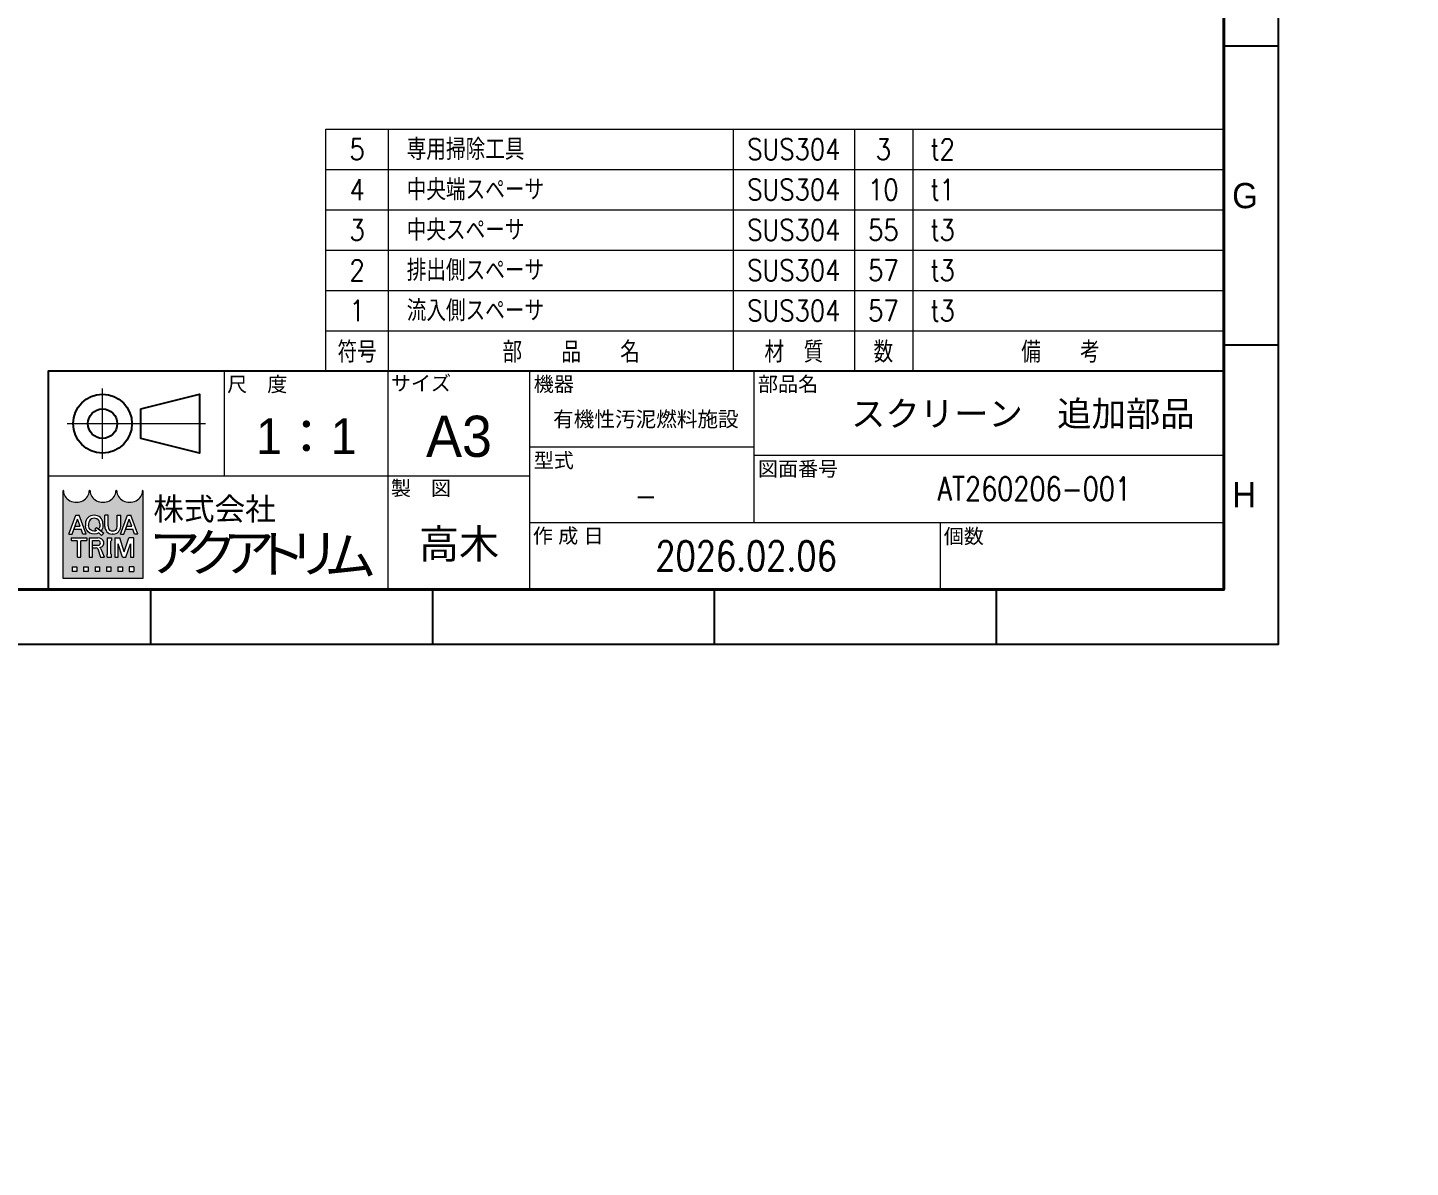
# Model space of a CAD drawing. Header units: millimetres. Extents: x 0 to 70370, y 0 to 11543.
# Drawn here: x 9677.7 to 9842.3, y 890.1 to 1025.8 of the extents above; entities that cross this region are included whole.
import ezdxf
from ezdxf import colors
from ezdxf.entities.mleader import LeaderData, LeaderLine
from ezdxf.enums import TextEntityAlignment as Align
from ezdxf.math import Vec2, Vec3

# ---------------------------------------------------------------- set-up
doc = ezdxf.new("R2010")
doc.units = ezdxf.units.MM
for name, color, linetype, lineweight in [('02_細線', 5, 'Continuous', 13), ('07_寸法線', 3, 'Continuous', 9), ('99_図枠', 7, 'Continuous', 40)]:
    doc.layers.add(name, color=color, linetype=linetype, lineweight=lineweight)
doc.styles.add('KSS_TXT', font='txt.shx', dxfattribs={"bigfont": 'extfont2.shx'})
doc.styles.add('MS_G', font='MS Gothic.ttf')
doc.styles.get("Standard").update_dxf_attribs({"font": 'arial.ttf'})
doc.styles.add('寸法用', font='simplex.shx', dxfattribs={"width": 0.8, "bigfont": '@extfont2.shx'})
doc.styles.add('表題用', font='MS PGothic.ttf')

# ---------------------------------------------------------------- blocks, each defined once
blk = doc.blocks.new('AM_BALLOON1')
at = {"transparency": 16777216}
blk.add_circle((0, 0), 5, dxfattribs=at)
blk.add_attdef('B_NUMBER', text='', height=3, dxfattribs=at).set_placement((0, 0), align=Align.MIDDLE_CENTER)
blk = doc.blocks.new('_OPEN')
at = {"color": 0, "linetype": 'ByBlock'}
for p, q in [((-1, 0.1666666666666666), (0, 0)), ((0, 0), (-1, -0.1666666666666666)), ((0, 0), (-1, 0))]:
    blk.add_line(p, q, dxfattribs=at)

msp = doc.modelspace()

# ---------------------------------------------------------------- hatches: boundary and pattern name
at = {"layer": '99_図枠', "lineweight": 5}
h = msp.add_hatch(color=256, dxfattribs=at)
h.dxf.hatch_style = 1
edge = h.paths.add_edge_path()
edge.add_arc((9691.399400882598, 970.6340320292693), 0.0452806199998171, 90, 180)
edge.add_ellipse((9689.81457918261, 970.6340320292693), major_axis=(-1.53954107999378, 0), ratio=0.8823529411764706, start_angle=360, end_angle=540, ccw=False)
edge.add_arc((9688.229757482608, 970.6340320292693), 0.0452806199998171, 3.187317984128254, 180.000000000026)
edge.add_ellipse((9686.64493578262, 970.6340320292693), major_axis=(-1.53954107999378, 0), ratio=0.8823529411764706, start_angle=360, end_angle=540, ccw=False)
edge.add_arc((9685.060114082618, 970.6340320292693), 0.0452806199998171, 3.187317984128254, 180)
edge.add_ellipse((9683.47529238263, 970.6340320292693), major_axis=(-1.53954107999378, 0), ratio=0.8823529411764706, start_angle=360, end_angle=540, ccw=False)
edge.add_arc((9681.890470682629, 970.6340320292693), 0.0452806199998171, 3.187317984128254, 90)
edge.add_line((9681.890470682629, 970.6793126492666), (9681.890470682629, 960.2194894293079))
edge.add_line((9681.890470682629, 960.2194894293098), (9691.39940088259, 960.2194894293098))
edge.add_line((9691.399400882598, 960.2194894293098), (9691.399400882598, 970.6793126492666))
h.paths.add_polyline_path([(9683.423796601113, 967.7444845268838), (9683.799227702446, 967.7444845268838), (9684.65296641177, 965.4913208756916), (9684.65296641177, 965.4804535268922), (9684.246517938911, 965.4804535268922), (9684.03397911611, 966.0773315808292), (9683.198101311442, 966.0773315808292), (9683.320641520477, 966.4214642928273), (9683.91143890709, 966.4214642928273), (9683.61151215178, 967.2637560477233), (9682.976506364648, 965.4804535268922), (9682.57005789179, 965.4804535268922), (9682.57005789179, 965.4913208756916)], flags=16)
edge = h.paths.add_edge_path(flags=16)
edge.add_ellipse((9685.597855136963, 966.7483108868873), major_axis=(-1.041454259995792, 0), ratio=0.9565217391304348, start_angle=180, end_angle=360, ccw=False)
edge.add_line((9686.639309396953, 966.7483108868873), (9686.639309396953, 966.4766271668886))
edge.add_ellipse((9685.597855136963, 966.4766271668886), major_axis=(-1.041454259995792, 0), ratio=0.9565217391304348, start_angle=142.105255317713, end_angle=180, ccw=False)
edge.add_line((9686.419708794667, 965.8647645455858), (9686.127913975084, 966.1052067330784))
edge.add_ellipse((9685.597855136963, 966.5032694157089), major_axis=(0.664079250330498, 0), ratio=0.9950358206786513, start_angle=-37.0427632869818, end_angle=0)
edge.add_line((9686.26193355363, 966.5032437636692), (9686.26193355363, 966.7216686380652))
edge.add_ellipse((9685.597855136963, 966.7216686380671), major_axis=(0.6640784166776685, 0), ratio=0.994718262525732, start_angle=360, end_angle=540)
edge.add_line((9684.933776720281, 966.7216686380671), (9684.933776720281, 966.5032461280935))
edge.add_ellipse((9685.597855136963, 966.5032694157089), major_axis=(0.664079250330498, 0), ratio=0.9950358206786513, start_angle=-180, end_angle=-65.75794872216291)
edge.add_line((9685.870521002682, 965.9007552384901), (9685.685630054948, 966.0806984029532))
edge.add_line((9685.685630054955, 966.080698402955), (9685.886198649256, 966.2936743169321))
edge.add_line((9685.886198649256, 966.2936743169303), (9686.724824092467, 965.602637593458))
edge.add_line((9686.724824092467, 965.6026375934598), (9686.462761403862, 965.3243635156068))
edge.add_line((9686.462761403862, 965.3243635156068), (9686.147946772951, 965.6307535341512))
edge.add_ellipse((9685.597855136963, 966.4766271668886), major_axis=(-1.041454259995792, 0), ratio=0.9565217391304348, start_angle=0, end_angle=121.88362473889401, ccw=False)
edge.add_line((9684.556400876958, 966.4766271668886), (9684.556400876958, 966.7483108868873))
h.paths.add_polyline_path([(9684.720308672084, 965.0276473268932), (9684.720308672084, 964.7106829868935), (9684.041099372087, 964.7106829868935, 0.4142135623730951), (9683.995818752082, 964.6654023668962), (9683.995818752082, 962.7636163269017), (9683.588293172084, 962.7636163269017), (9683.588293172084, 964.6654023668962, 0.4142135623730951), (9683.54301255208, 964.7106829868935), (9682.863803252083, 964.7106829868935), (9682.863803252083, 965.0276473268932)], flags=16)
edge = h.paths.add_edge_path(flags=16)
edge.add_line((9684.978400849082, 965.0276473268932), (9686.01985510908, 965.0276473268932))
edge.add_ellipse((9686.019855109087, 964.4320749807848), major_axis=(-0.7309247760392226, 1e-16), ratio=0.8148203011203055, start_angle=111.3869747349855, end_angle=270, ccw=False)
edge.add_arc((9686.13194431238, 963.6249439406929), 0.296053692827683, 22.272952259934925, 58.5531130129101, ccw=False)
edge.add_line((9686.405909067922, 963.7371540193744), (9686.79606050512, 962.7817285749043))
edge.add_line((9686.79606050512, 962.7817285749043), (9686.79606050512, 962.7636163269035))
edge.add_line((9686.79606050512, 962.7636163269017), (9686.35683849112, 962.7636163269017))
edge.add_line((9686.35683849112, 962.7636163269017), (9686.012165343105, 963.7230196179862))
edge.add_arc((9685.844146725794, 963.6553801546761), 0.18112247999927, 21.92829786654815, 90)
edge.add_line((9685.844146725794, 963.8365026346764), (9685.399510615083, 963.8365026346764))
edge.add_line((9685.399510615083, 963.8365026346764), (9685.399510615083, 964.1534669746761))
edge.add_line((9685.399510615083, 964.1534669746761), (9686.074191853084, 964.1534669746761))
edge.add_arc((9686.064476974745, 964.4320749807848), 0.2787773303722842, 271.9970571044072, 448.0029428955928)
edge.add_line((9686.074191853084, 964.7106829868935), (9685.385926429088, 964.7106829868935))
edge.add_line((9685.38592642908, 964.7106829868935), (9685.38592642908, 962.7636163269017))
edge.add_line((9685.38592642908, 962.7636163269017), (9684.978400849082, 962.7636163269017))
edge.add_line((9684.978400849082, 962.7636163269017), (9684.978400849082, 965.0276473268932))
h.paths.add_polyline_path([(9686.848623775164, 967.7444845268838), (9687.256149355162, 967.7444845268838), (9687.256149355162, 966.4766271668886, 0.175030561155744), (9687.435925553611, 965.9577188177973, 0.2571496110314638), (9688.163108036708, 965.9577188177973, 0.1750305611562702), (9688.342884235157, 966.4766271668886), (9688.342884235157, 967.7444845268838), (9688.750409815155, 967.7444845268838), (9688.750409815155, 966.3947134528316, -0.3793912406243967), (9687.86743772516, 965.4804535268922), (9687.73159586516, 965.4804535268922, -0.3793912406243716), (9686.848623775164, 966.3947134528316)], flags=16)
h.paths.add_polyline_path([(9687.139445143432, 965.0276473268932), (9687.637531963424, 965.0276473268932), (9687.637531963424, 964.7106829868935, 0.4142135623730951), (9687.592251343434, 964.6654023668962), (9687.592251343434, 963.1258612869024, 0.4142135623730951), (9687.637531963424, 963.0805806669014), (9687.637531963424, 962.7636163269017), (9687.139445143432, 962.7636163269017), (9687.139445143432, 963.0805806669014, 0.4142135623730951), (9687.184725763436, 963.1258612869024), (9687.184725763436, 964.6654023668962, 0.4142135623730951), (9687.139445143432, 964.7106829868935)], flags=16)
h.paths.add_polyline_path([(9688.045498777632, 965.0276473268932), (9688.63684508075, 965.0276473268932), (9689.177514277631, 963.3833173624989), (9689.718183474513, 965.0276473268932), (9690.309905038448, 965.0276473268932), (9690.309905038448, 962.7636163269017), (9689.90237945845, 962.7636163269017), (9689.90237945845, 964.3484380268965), (9689.38127706763, 962.7636163269017), (9688.973751487632, 962.7636163269017), (9688.452649096813, 964.3484380268965), (9688.45302435763, 962.7636163269017), (9688.045498777632, 962.7636163269017)], flags=16)
h.paths.add_polyline_path([(9689.58120510279, 967.7444845268838), (9689.956636204122, 967.7444845268838), (9690.810374913446, 965.4913208756916), (9690.810374913446, 965.4804535268922), (9690.403926440573, 965.4804535268922), (9690.191387617786, 966.0773315808292), (9689.355509813118, 966.0773315808292), (9689.478050022139, 966.4214642928273), (9690.068847408766, 966.4214642928273), (9689.768920653456, 967.2637560477233), (9689.133914866325, 965.4804535268922), (9688.727466393451, 965.4804535268922), (9688.727466393451, 965.4913208756916)], flags=16)
h.paths.add_polyline_path([(9682.977205562638, 961.5779080293032), (9683.520573002621, 961.5779080293032), (9683.520573002621, 961.0345405893058), (9682.977205562638, 961.0345405893058)], flags=16)
h.paths.add_polyline_path([(9684.335624162632, 961.5779080293032), (9684.878991602629, 961.5779080293032), (9684.878991602629, 961.0345405893058), (9684.335624162632, 961.0345405893058)], flags=16)
h.paths.add_polyline_path([(9685.694042762625, 961.5779080293032), (9686.237410202622, 961.5779080293032), (9686.237410202622, 961.0345405893058), (9685.694042762625, 961.0345405893058)], flags=16)
h.paths.add_polyline_path([(9687.052461362618, 961.5779080293032), (9687.595828802616, 961.5779080293032), (9687.595828802616, 961.0345405893058), (9687.052461362618, 961.0345405893058)], flags=16)
h.paths.add_polyline_path([(9688.410879962612, 961.5779080293032), (9688.95424740261, 961.5779080293032), (9688.95424740261, 961.0345405893058), (9688.410879962612, 961.0345405893058)], flags=16)
h.paths.add_polyline_path([(9689.769298562605, 961.5779080293032), (9690.312666002603, 961.5779080293032), (9690.312666002603, 961.0345405893058), (9689.769298562605, 961.0345405893058)], flags=16)

# ---------------------------------------------------------------- linework, layer by layer
at = {"layer": '02_細線'}
for p, q in [((9713.19238144264, 984.8916393723739), (9713.19238144264, 1013.691639372373)), ((9713.19238144264, 1013.691639372373), (9820.116622938454, 1013.691639372373)), ((9720.616622938847, 1013.691639372373), (9720.616622938847, 984.8916393723739)), ((9761.690046815667, 1013.691639372373), (9761.690046815667, 984.8916393723739)), ((9776.145480772873, 1013.691639372373), (9776.145480772873, 984.8916393723739)), ((9783.094975103682, 1013.691639372373), (9783.094975103682, 984.8916393723739)), ((9713.19238144264, 1008.891639372374), (9820.116622938454, 1008.891639372374)), ((9713.19238144264, 1004.091639372375), (9820.116622938454, 1004.091639372375)), ((9713.19238144264, 999.2916393723754), (9820.116622938454, 999.2916393723754)), ((9713.19238144264, 994.4916393723724), (9820.116622938454, 994.4916393723724)), ((9713.19238144264, 989.6916393723732), (9820.116622938454, 989.6916393723732))]:
    msp.add_line(p, q, dxfattribs=at)
at = {"layer": '99_図枠', "lineweight": 25}
for p, q in [((9826.616622938454, 1023.59738937248), (9820.116622938454, 1023.59738937248)), ((9826.616622938454, 987.9945143724799), (9820.116622938454, 987.9945143724799)), ((9692.35662293846, 952.3916393724794), (9692.35662293846, 958.8916393724794)), ((9725.921622938447, 952.3916393724794), (9725.921622938447, 958.8916393724794)), ((9725.921622938447, 952.3916393724794), (9725.921622938447, 958.8916393724794)), ((9759.48662293845, 952.3916393724794), (9759.48662293845, 958.8916393724794)), ((9793.051622938452, 952.3916393724794), (9793.051622938452, 958.8916393724794))]:
    msp.add_line(p, q, dxfattribs=at)
at = {"layer": '99_図枠', "lineweight": 13}
for p, q in [((9701.116622938935, 972.3916393724212), (9701.116622938935, 984.8916393723739)), ((9720.616622938862, 958.8916393724794), (9720.616622938862, 984.8916393723739)), ((9737.465107787255, 958.8916393724794), (9737.465107787255, 984.8916393723739)), ((9764.165441526682, 984.8916393723739), (9764.165441526682, 966.8916393724467)), ((9686.591622938999, 974.4416393724168), (9686.591622938999, 982.8416393723819)), ((9682.391622939016, 978.6416393723994), (9698.84162293894, 978.6416393723994)), ((9737.465107787255, 975.8916393724103), (9764.165441526682, 975.8916393724103)), ((9764.165441526682, 974.8916393724139), (9820.116622938454, 974.8916393724139)), ((9737.465107787255, 972.3916393724212), (9680.116622939022, 972.3916393724212)), ((9737.465107787255, 966.8916393724467), (9820.116622938454, 966.8916393724467)), ((9786.34894617091, 966.8916393724467), (9786.34894617091, 958.8916393724794))]:
    msp.add_line(p, q, dxfattribs=at)
at = {"layer": '99_図枠', "lineweight": 5}
for p, q in [((9681.890470682629, 960.2194894293098), (9681.890470682629, 970.6793126492666)), ((9691.399400882598, 970.6793126492666), (9691.399400882598, 960.2194894293098)), ((9682.57005789179, 965.4913208756916), (9683.423796601113, 967.7444845268838)), ((9682.976506364648, 965.4804535268922), (9683.61151215178, 967.2637560477233)), ((9683.423796601113, 967.7444845268838), (9683.799227702446, 967.7444845268838)), ((9683.91143890709, 966.4214642928273), (9683.61151215178, 967.2637560477233)), ((9684.65296641177, 965.4913208756916), (9683.799227702446, 967.7444845268838)), ((9684.556400876958, 966.7483108868873), (9684.556400876958, 966.4766271668886)), ((9684.933776720281, 966.7216686380671), (9684.933776720281, 966.5043216620652)), ((9686.26193355363, 966.7216686380671), (9686.26193355363, 966.5043216620652)), ((9686.639309396953, 966.7483108868873), (9686.639309396953, 966.4766271668886)), ((9686.848623775164, 966.3947134528316), (9686.848623775164, 967.7444845268838)), ((9687.256149355162, 967.7444845268838), (9686.848623775164, 967.7444845268838)), ((9687.256149355162, 966.4766271668886), (9687.256149355162, 967.7444845268838)), ((9688.342884235157, 966.4766271668886), (9688.342884235157, 967.7444845268838)), ((9688.342884235157, 967.7444845268838), (9688.750409815155, 967.7444845268838)), ((9688.727466393451, 965.4913208756916), (9689.58120510279, 967.7444845268838)), ((9688.750409815155, 966.3947134528316), (9688.750409815155, 967.7444845268838)), ((9689.133914866325, 965.4804535268922), (9689.768920653456, 967.2637560477233)), ((9689.58120510279, 967.7444845268838), (9689.956636204122, 967.7444845268838)), ((9690.068847408766, 966.4214642928273), (9689.768920653456, 967.2637560477233)), ((9690.810374913446, 965.4913208756916), (9689.956636204122, 967.7444845268838)), ((9682.57005789179, 965.4804535268922), (9682.57005789179, 965.4913208756916)), ((9682.57005789179, 965.4913208756916), (9682.57005789179, 965.4913208756916)), ((9682.57005789179, 965.4804535268922), (9682.57005789179, 965.4913208756916)), ((9682.57005789179, 965.4804535268922), (9682.976506364648, 965.4804535268922)), ((9682.863803252083, 965.0276473268932), (9684.720308672084, 965.0276473268932)), ((9682.863803252083, 965.0276473268932), (9682.863803252083, 964.7106829868935)), ((9683.198101311442, 966.0773315808292), (9683.320641520477, 966.4214642928273)), ((9683.198101311442, 966.0773315808292), (9684.03397911611, 966.0773315808292)), ((9683.320641520477, 966.4214642928273), (9683.91143890709, 966.4214642928273)), ((9684.246517938911, 965.4804535268922), (9684.03397911611, 966.0773315808292)), ((9684.65296641177, 965.4804535268922), (9684.246517938911, 965.4804535268922)), ((9684.65296641177, 965.4804535268922), (9684.65296641177, 965.4913208756916)), ((9684.720308672084, 965.0276473268932), (9684.720308672084, 964.7106829868935)), ((9684.978400849082, 965.0276473268932), (9684.978400849082, 962.7636163269017)), ((9684.978400849082, 965.0276473268932), (9686.019855109087, 965.0276473268932)), ((9685.685630054955, 966.080698402955), (9685.886198649256, 966.2936743169303)), ((9685.685630054955, 966.080698402955), (9685.870521002682, 965.9007552384901)), ((9685.886198649256, 966.2936743169303), (9686.724824092467, 965.6026375934598)), ((9686.127913975084, 966.1052067330784), (9686.419708794667, 965.8647645455858)), ((9686.147946772951, 965.6307535341512), (9686.462761403862, 965.3243635156068)), ((9686.462761403862, 965.3243635156068), (9686.724824092467, 965.6026375934598)), ((9687.139445143432, 965.0276473268932), (9687.637531963424, 965.0276473268932)), ((9687.139445143432, 965.0276473268932), (9687.139445143432, 964.7106829868935)), ((9687.637531963424, 965.0276473268932), (9687.637531963424, 964.7106829868935)), ((9687.86743772516, 965.4804535268922), (9687.73159586516, 965.4804535268922)), ((9688.045498777632, 965.0276473268932), (9688.045498777632, 962.7636163269017)), ((9688.045498777632, 965.0276473268932), (9688.63684508075, 965.0276473268932)), ((9689.177514277631, 963.3833173624989), (9688.63684508075, 965.0276473268932)), ((9688.727466393451, 965.4804535268922), (9688.727466393451, 965.4913208756916)), ((9688.727466393451, 965.4913208756916), (9688.727466393451, 965.4913208756916)), ((9688.727466393451, 965.4804535268922), (9688.727466393451, 965.4913208756916)), ((9688.727466393451, 965.4804535268922), (9689.133914866325, 965.4804535268922)), ((9689.177514277631, 963.3833173624989), (9689.718183474513, 965.0276473268932)), ((9689.355509813118, 966.0773315808292), (9689.478050022139, 966.4214642928273)), ((9689.355509813118, 966.0773315808292), (9690.191387617786, 966.0773315808292)), ((9689.478050022139, 966.4214642928273), (9690.068847408766, 966.4214642928273)), ((9690.309905038448, 965.0276473268932), (9689.718183474513, 965.0276473268932)), ((9690.403926440573, 965.4804535268922), (9690.191387617786, 966.0773315808292)), ((9690.309905038448, 962.7636163269017), (9690.309905038448, 965.0276473268932)), ((9690.810374913446, 965.4804535268922), (9690.403926440573, 965.4804535268922)), ((9690.810374913446, 965.4804535268922), (9690.810374913446, 965.4913208756916)), ((9682.863803252083, 964.7106829868935), (9683.54301255208, 964.7106829868935)), ((9683.588293172084, 962.7636163269017), (9683.588293172084, 964.6654023668962)), ((9683.995818752082, 962.7636163269017), (9683.995818752082, 964.6654023668962)), ((9684.041099372087, 964.7106829868935), (9684.720308672084, 964.7106829868935)), ((9685.38592642908, 962.7636163269017), (9685.38592642908, 964.7106829868935)), ((9685.38592642908, 964.7106829868935), (9686.074191853084, 964.7106829868935)), ((9685.399510615083, 963.8365026346764), (9685.399510615083, 964.1534669746761)), ((9685.399510615083, 964.1534669746761), (9686.074191853084, 964.1534669746761)), ((9685.399510615083, 963.8365026346764), (9685.844146725794, 963.8365026346764)), ((9686.012165343112, 963.7230196179844), (9686.35683849112, 962.7636163269017)), ((9686.405909067922, 963.7371540193744), (9686.79606050512, 962.7817285749043)), ((9687.184725763436, 963.1258612869024), (9687.184725763436, 964.6654023668962)), ((9687.592251343434, 963.1258612869024), (9687.592251343434, 964.6654023668962)), ((9688.45302435763, 962.7636163269017), (9688.452649096813, 964.3484380268965)), ((9688.973751487632, 962.7636163269017), (9688.452649096813, 964.3484380268965)), ((9689.38127706763, 962.7636163269017), (9689.90237945845, 964.3484380268965)), ((9689.90237945845, 964.3484380268965), (9689.90237945845, 962.7636163269017)), ((9683.588293172084, 962.7636163269017), (9683.995818752082, 962.7636163269017)), ((9684.978400849082, 962.7636163269017), (9685.38592642908, 962.7636163269017)), ((9686.35683849112, 962.7636163269017), (9686.79606050512, 962.7636163269017)), ((9686.79606050512, 962.7817285749043), (9686.79606050512, 962.7636163269017)), ((9687.139445143432, 962.7636163269017), (9687.139445143432, 963.0805806669014)), ((9687.139445143432, 962.7636163269017), (9687.637531963424, 962.7636163269017)), ((9687.637531963424, 962.7636163269017), (9687.637531963424, 963.0805806669014)), ((9688.045498777632, 962.7636163269017), (9688.45302435763, 962.7636163269017)), ((9688.973751487632, 962.7636163269017), (9689.38127706763, 962.7636163269017)), ((9689.90237945845, 962.7636163269017), (9690.309905038448, 962.7636163269017)), ((9691.399400882598, 960.2194894293098), (9681.890470682629, 960.2194894293098)), ((9682.977205562638, 961.5779080293032), (9683.520573002621, 961.5779080293032)), ((9682.977205562638, 961.5779080293032), (9682.977205562638, 961.0345405893058)), ((9683.520573002621, 961.0345405893058), (9682.977205562638, 961.0345405893058)), ((9683.520573002621, 961.5779080293032), (9683.520573002621, 961.0345405893058)), ((9684.335624162632, 961.5779080293032), (9684.878991602629, 961.5779080293032)), ((9684.335624162632, 961.5779080293032), (9684.335624162632, 961.0345405893058)), ((9684.878991602629, 961.0345405893058), (9684.335624162632, 961.0345405893058)), ((9684.878991602629, 961.5779080293032), (9684.878991602629, 961.0345405893058)), ((9685.694042762625, 961.5779080293032), (9686.237410202622, 961.5779080293032)), ((9685.694042762625, 961.5779080293032), (9685.694042762625, 961.0345405893058)), ((9686.237410202622, 961.0345405893058), (9685.694042762625, 961.0345405893058)), ((9686.237410202622, 961.5779080293032), (9686.237410202622, 961.0345405893058)), ((9687.052461362618, 961.5779080293032), (9687.595828802616, 961.5779080293032)), ((9687.052461362618, 961.5779080293032), (9687.052461362618, 961.0345405893058)), ((9687.595828802616, 961.0345405893058), (9687.052461362618, 961.0345405893058)), ((9687.595828802616, 961.5779080293032), (9687.595828802616, 961.0345405893058)), ((9688.410879962612, 961.5779080293032), (9688.95424740261, 961.5779080293032)), ((9688.410879962612, 961.5779080293032), (9688.410879962612, 961.0345405893058)), ((9688.95424740261, 961.0345405893058), (9688.410879962612, 961.0345405893058)), ((9688.95424740261, 961.5779080293032), (9688.95424740261, 961.0345405893058)), ((9690.312666002603, 961.5779080293032), (9689.769298562605, 961.5779080293032)), ((9689.769298562605, 961.5779080293032), (9689.769298562605, 961.0345405893058)), ((9689.769298562605, 961.0345405893058), (9690.312666002603, 961.0345405893058)), ((9690.312666002603, 961.5779080293032), (9690.312666002603, 961.0345405893058))]:
    msp.add_line(p, q, dxfattribs=at)
at = {"layer": '99_図枠'}
msp.add_lwpolyline([(9443.316622938451, 958.8916393724794), (9820.116622938454, 958.8916393724794), (9820.116622938454, 1230.714639372476), (9443.316622938451, 1230.714639372476)], close=True, dxfattribs=at)
at = {"layer": '99_図枠', "lineweight": 25}
msp.add_lwpolyline([(9680.116622939022, 958.8916393724794), (9820.116622938454, 958.8916393724794), (9820.116622938454, 984.8916393723739), (9680.116622939022, 984.8916393723739)], close=True, dxfattribs=at)
msp.add_lwpolyline([(9691.141622938972, 980.3916393723921), (9698.141622938943, 982.1416393723848), (9698.141622938943, 975.1416393724139), (9691.141622938972, 976.8916393724066), (9691.141622938972, 980.3916393723921)], dxfattribs=at)
for radius in [3.499999999985858, 1.749999999992929]:
    msp.add_circle((9686.591622938999, 978.6416393723994), radius, dxfattribs=at)
at = {"layer": '99_図枠', "lineweight": 5}
for centre, radius, start, end in [((9681.890470682629, 970.6340320292693), 0.0452806199998171, 0, 90), ((9685.060114082618, 970.6340320292693), 0.0452806199998171, 0, 180), ((9685.060114082618, 970.6340320292693), 0.0452806199998171, 0, 90), ((9688.229757482608, 970.6340320292693), 0.0452806199998171, 0, 180), ((9691.399400882598, 970.6340320292693), 0.0452806199998171, 90, 180), ((9687.80584618864, 966.4356703098601), 0.9580982272199544, 182.4500309922481, 265.5552572886288), ((9688.064499457018, 966.4660847082414), 0.8084188460272347, 179.2527938813899, 218.9645718468759), ((9687.79951679516, 966.6179345457931), 0.7537130743333559, 241.157727808554, 298.8422721914459), ((9687.79318740168, 966.4356703098601), 0.9580982272199544, 274.4447427113712, 357.5499690077519), ((9687.534534133287, 966.4660847082414), 0.8084188460271436, 321.0354281531241, 0.747206118610101), ((9683.54301255208, 964.6654023668962), 0.0452806199998171, 0, 90), ((9684.041099372087, 964.6654023668962), 0.0452806199998171, 90, 180), ((9685.844146725794, 963.6553801546761), 0.1811224799992683, 21.92829786654269, 90), ((9686.064476974745, 964.4320749807848), 0.2787773303722842, 271.9970571045627, 88.00294289543734), ((9686.13194431238, 963.6249439406929), 0.296053692827688, 22.27295226014687, 58.55311301308045), ((9687.139445143432, 964.6654023668962), 0.0452806199998171, 0, 90), ((9687.637531963424, 964.6654023668962), 0.0452806199998171, 90, 180), ((9687.139445143432, 963.1258612869024), 0.0452806199998171, 270, 0), ((9687.637531963424, 963.1258612869024), 0.0452806199998171, 180, 270)]:
    msp.add_arc(centre, radius, start, end, dxfattribs=at)
for centre, major_axis, ratio, start_param, end_param in [((9683.47529238263, 970.6340320292693), (-1.53954107999378, 0), 0.8823529411764705, 6.283185307179585, 9.424777960769381), ((9686.64493578262, 970.6340320292693), (-1.53954107999378, 0), 0.8823529411764705, 6.283185307179585, 9.424777960769381), ((9689.81457918261, 970.6340320292693), (-1.53954107999378, 0), 0.8823529411764705, 6.283185307179585, 9.424777960769381), ((9685.597855136963, 966.7483108868873), (-1.041454259995792, 0), 0.9565217391304348, 3.141592653589793, 6.283185307179585), ((9685.597855136963, 966.7216686380671), (0.6640784166776685, 0), 0.994718262525732, 6.283185307179585, 9.424777960769381), ((9686.019855109087, 964.4320749807848), (-0.7309247760392226, 1e-16), 0.8148203011203055, 1.944069452961234, 4.712388980384689)]:
    msp.add_ellipse(centre, major_axis=major_axis, ratio=ratio, start_param=start_param, end_param=end_param, dxfattribs=at)
at = {"layer": '99_図枠', "lineweight": 5, "extrusion": (0, 0, -1)}
for centre, major_axis, ratio, start_param, end_param in [((9685.597855136963, 966.4766271668886), (-1.041454259995792, 0), 0.9565217391304348, 4.155914751220672, 6.283185307179585), ((9685.597855136963, 966.5032694157089), (0.664079250330498, 0), 0.9950358206786509, 7.430878021738926, 9.424777960769381), ((9685.597855136963, 966.5032694157089), (0.664079250330498, 0), 0.9950358206786509, 6.283185307179585, 6.929703490574294), ((9685.597855136963, 966.4766271668886), (-1.041454259995792, 0), 0.9565217391304348, 3.141592653589793, 3.802980717498314)]:
    msp.add_ellipse(centre, major_axis=major_axis, ratio=ratio, start_param=start_param, end_param=end_param, dxfattribs=at)
at = {"layer": 'Defpoints'}
msp.add_lwpolyline([(9423.836622938456, 952.3916393724794), (9826.616622938454, 952.3916393724794), (9826.616622938454, 1237.214639372476), (9423.836622938456, 1237.214639372476)], close=True, dxfattribs=at)

# ---------------------------------------------------------------- texts
at = {"style": 'KSS_TXT', "width": 0.85}
for tag, p in [('専用掃除工具', (9722.812563718195, 1011.291639372372)), ('t2', (9785.175926733034, 1011.291639904182)), ('中央端スペーサ', (9722.812563718195, 1006.491639372372)), ('t1', (9785.175926733034, 1006.491639904183)), ('中央スペーサ', (9722.812563718195, 1001.691639372373)), ('t3', (9785.175926733034, 1001.691639904184)), ('排出側スペーサ', (9722.812563718195, 996.8916393723739)), ('t3', (9785.175926733034, 996.8916399041846)), ('流入側スペーサ', (9722.812563718195, 992.0916393723746)), ('t3', (9785.175926733034, 992.0916399041853))]:
    msp.add_attdef(tag, text='', height=2.5, dxfattribs=at).set_placement(p, align=Align.MIDDLE_LEFT)
for tag, height, style, width, p in [('5', 2.5, 'KSS_TXT', 0.85, (9716.904502190751, 1011.291639372372)), ('SUS304', 2.5, 'KSS_TXT', 0.85, (9768.917763794263, 1011.291639372372)), ('3', 2.5, 'KSS_TXT', 0.85, (9779.576206863814, 1011.291639372372)), ('4', 2.5, 'KSS_TXT', 0.85, (9716.904502190751, 1006.491639372372)), ('SUS304', 2.5, 'KSS_TXT', 0.85, (9768.917763794263, 1006.491639372372)), ('10', 2.5, 'KSS_TXT', 0.85, (9779.576206863814, 1006.491639372372)), ('3', 2.5, 'KSS_TXT', 0.85, (9716.904502190751, 1001.691639372373)), ('SUS304', 2.5, 'KSS_TXT', 0.85, (9768.917763794263, 1001.691639372373)), ('55', 2.5, 'KSS_TXT', 0.85, (9779.576206863814, 1001.691639372373)), ('2', 2.5, 'KSS_TXT', 0.85, (9716.904502190751, 996.8916393723739)), ('SUS304', 2.5, 'KSS_TXT', 0.85, (9768.917763794263, 996.8916393723739)), ('57', 2.5, 'KSS_TXT', 0.85, (9779.576206863814, 996.8916393723739)), ('1', 2.5, 'KSS_TXT', 0.85, (9716.904502190751, 992.0916393723746)), ('SUS304', 2.5, 'KSS_TXT', 0.85, (9768.917763794263, 992.0916393723746)), ('57', 2.5, 'KSS_TXT', 0.85, (9779.576206863814, 992.0916393723746)), ('符号', 2.5, 'KSS_TXT', 0.85, (9716.912642067633, 987.2925365588017)), ('部\u3000\u3000品\u3000\u3000名', 2.5, 'KSS_TXT', 0.85, (9742.399172109654, 987.2925365588017)), ('材\u3000質', 2.5, 'KSS_TXT', 0.85, (9768.92590367116, 987.2925365588017)), ('数', 2.5, 'KSS_TXT', 0.85, (9779.58434674071, 987.2925365588017)), ('備\u3000\u3000考', 2.5, 'KSS_TXT', 0.85, (9800.667515908484, 987.2925365588017)), ('AT260206-001', 2.799999999999999, '寸法用', 0.8, (9797.554992567544, 970.8916393724285)), ('2026.02.06', 3.5, '寸法用', 0.8, (9763.232784554843, 962.8916393724612))]:
    msp.add_attdef(tag, text='', height=height, dxfattribs=dict(style=style, width=width)).set_placement(p, align=Align.MIDDLE)
for tag, height, style, p in [('スクリーン\u3000追加部品', 3, '表題用', (9796.18746083419, 979.8916393723921)), ('有機性汚泥燃料施設', 1.8, '表題用', (9751.296849710692, 979.2178558791056)), ('1：1', 4.25, '表題用', (9710.866622938891, 977.1416393724066)), ('-', 2.5, 'KSS_TXT', (9751.291133922045, 970.0658817966687)), ('高木', 3.5, '表題用', (9729.040865363058, 964.3916393724576))]:
    msp.add_attdef(tag, text='', height=height, dxfattribs=dict(style=style)).set_placement(p, align=Align.MIDDLE)
at = {"layer": '99_図枠', "lineweight": 13, "style": '表題用'}
for s, p in [('G', (9821.116622938454, 1005.795951872478)), ('H', (9821.116622938454, 970.1930768724778))]:
    msp.add_text(s, height=3, dxfattribs=at).set_placement(p, align=Align.MIDDLE_LEFT)
at = {"layer": '99_図枠', "style": '表題用'}
for s, p in [('尺\u3000度', (9701.433757352672, 983.3260279147835)), ('サイズ', (9720.933757352599, 983.4578639579013)), ('機器', (9737.945618169877, 983.3552382498747)), ('部品名', (9764.64595190929, 983.3552382498747)), ('型式', (9737.945618169877, 974.2668544115295)), ('図面番号', (9764.64595190929, 973.2668544115331)), ('製\u3000図', (9720.933768125818, 970.9578639579486)), ('作 成 日', (9737.823622161202, 965.2880311171539)), ('個数', (9786.76874942628, 965.2391435874852))]:
    msp.add_text(s, height=1.75, dxfattribs=at).set_placement(p, align=Align.MIDDLE_LEFT)
msp.add_text('A3', height=4.9, dxfattribs=at).set_placement((9729.040865363058, 977.1416393724066), align=Align.MIDDLE)
at = {"layer": '99_図枠', "lineweight": 5, "style": 'MS_G'}
for s, height, p in [('株式会社', 2.672999999989199, (9699.926424817531, 968.4899834167409)), ('ア', 4.514399999981758, (9695.157085945553, 963.2845411736635)), ('ク', 4.514399999981758, (9699.508125862849, 963.2845411736635)), ('ア', 4.514399999981758, (9703.981446718535, 963.2845411736635)), ('ト', 4.514399999981758, (9707.7069035709, 963.0945411736611)), ('リ', 4.514399999981758, (9711.745151955736, 963.1895411736623)), ('ム', 4.514399999981758, (9716.09589071812, 962.9045411736624))]:
    msp.add_text(s, height=height, dxfattribs=at).set_placement(p, align=Align.MIDDLE_CENTER)

# ---------------------------------------------------------------- leaders
at = {"layer": '07_寸法線'}
ml = msp.add_multileader_block('Standard', dxfattribs=at)
ml.set_content('AM_BALLOON1', color=256, scale=9.374431818181815)
ml.set_attribute('B_NUMBER', '1', width=0)
ml.set_leader_properties(color=256, linetype='ByLayer', lineweight=-1)
ml.set_arrow_properties(name='OPEN')
ml.build(insert=Vec2(0, 0))
ml.multileader.update_dxf_attribs({"leader_type": 0, "has_dogleg": 0, "text_right_attachment_type": 6, "dogleg_length": 0, "arrow_head_size": 4.6875, "scale": 2.5, "block_connection_type": 1})
ctx = ml.context
ctx.base_point, ctx.scale, ctx.char_height, ctx.arrow_head_size, ctx.landing_gap_size, ctx.plane_origin = Vec3(33418.77148337808, 3166.994767548861), 2.5, 9.375, 4.6875, 4.6875, Vec3(33418.77148337808, 3166.994767548861)
ctx.right_attachment, ctx.attachment_type = 6, 1
notes = []
notes.append((ctx, [(0, (0, 0, 0), (0, 0), (1, 0), 1, [])]))
ctx.block.insert = Vec3(33418.77148337808, 3166.994767548861)
ml = msp.add_multileader_block('Standard', dxfattribs=at)
ml.set_content('AM_BALLOON1', color=256, scale=7.499545454545451)
ml.set_attribute('B_NUMBER', '1A', width=0)
ml.set_leader_properties(color=256, linetype='ByLayer', lineweight=-1)
ml.set_arrow_properties(name='OPEN')
ml.build(insert=Vec2(0, 0))
ml.multileader.update_dxf_attribs({"leader_type": 0, "has_dogleg": 0, "text_right_attachment_type": 6, "dogleg_length": 0, "arrow_head_size": 3.75, "scale": 2.5, "block_connection_type": 1})
ctx = ml.context
ctx.base_point, ctx.scale, ctx.char_height, ctx.arrow_head_size, ctx.landing_gap_size, ctx.plane_origin = Vec3(35324.79509369504, 3132.321985824334), 2.5, 7.5, 3.75, 3.75, Vec3(35324.79509369504, 3132.321985824334)
ctx.right_attachment, ctx.attachment_type = 6, 1
notes.append((ctx, [(0, (0, 0, 0), (0, 0), (1, 0), 1, [])]))
ctx.block.insert = Vec3(35324.79509369504, 3132.321985824334)
ml = msp.add_multileader_block('Standard', dxfattribs=at)
ml.set_content('AM_BALLOON1', color=256, scale=7.499545454545451)
ml.set_attribute('B_NUMBER', '2', width=0)
ml.set_leader_properties(color=256, linetype='ByLayer', lineweight=-1)
ml.set_arrow_properties(name='OPEN')
ml.build(insert=Vec2(0, 0))
ml.multileader.update_dxf_attribs({"leader_type": 0, "has_dogleg": 0, "text_right_attachment_type": 6, "dogleg_length": 0, "arrow_head_size": 3.75, "scale": 2.5, "block_connection_type": 1})
ctx = ml.context
ctx.base_point, ctx.scale, ctx.char_height, ctx.arrow_head_size, ctx.landing_gap_size, ctx.plane_origin = Vec3(37084.60592553593, 2712.990599675503), 2.5, 7.5, 3.75, 3.75, Vec3(37084.60592553593, 2712.990599675503)
ctx.right_attachment, ctx.attachment_type = 6, 1
notes.append((ctx, [(0, (0, 0, 0), (0, 0), (1, 0), 1, [])]))
ctx.block.insert = Vec3(37084.60592553593, 2712.990599675503)
ml = msp.add_multileader_block('Standard', dxfattribs=at)
ml.set_content('AM_BALLOON1', color=256, scale=7.499545454545451)
ml.set_attribute('B_NUMBER', '3', width=0)
ml.set_leader_properties(color=256, linetype='ByLayer', lineweight=-1)
ml.set_arrow_properties(name='OPEN')
ml.build(insert=Vec2(0, 0))
ml.multileader.update_dxf_attribs({"leader_type": 0, "has_dogleg": 0, "text_right_attachment_type": 6, "dogleg_length": 0, "arrow_head_size": 3.75, "scale": 2.5, "block_connection_type": 1})
ctx = ml.context
ctx.base_point, ctx.scale, ctx.char_height, ctx.arrow_head_size, ctx.landing_gap_size, ctx.plane_origin = Vec3(38565.9452642587, 2679.176486131846), 2.5, 7.5, 3.75, 3.75, Vec3(38565.9452642587, 2679.176486131846)
ctx.right_attachment, ctx.attachment_type = 6, 1
notes.append((ctx, [(0, (0, 0, 0), (0, 0), (1, 0), 1, [])]))
ctx.block.insert = Vec3(38565.9452642587, 2679.176486131846)
ml = msp.add_multileader_block('Standard', dxfattribs=at)
ml.set_content('AM_BALLOON1', color=256, scale=6.999575757575754)
ml.set_attribute('B_NUMBER', '1', width=0)
ml.set_leader_properties(color=256, linetype='ByLayer', lineweight=-1)
ml.set_arrow_properties(name='OPEN')
ml.build(insert=Vec2(0, 0))
ml.multileader.update_dxf_attribs({"leader_type": 0, "has_dogleg": 0, "text_right_attachment_type": 6, "dogleg_length": 0, "arrow_head_size": 3.5, "scale": 2.5, "block_connection_type": 1})
ctx = ml.context
ctx.base_point, ctx.scale, ctx.char_height, ctx.arrow_head_size, ctx.landing_gap_size, ctx.plane_origin = Vec3(22618.85985335999, 2460.666235211247), 2.5, 7, 3.5, 3.5, Vec3(22618.85985335999, 2460.666235211247)
ctx.right_attachment, ctx.attachment_type = 6, 1
notes.append((ctx, [(0, (0, 0, 0), (0, 0), (1, 0), 1, [])]))
ctx.block.insert = Vec3(22618.85985335999, 2460.666235211247)
ml = msp.add_multileader_block('Standard', dxfattribs=at)
ml.set_content('AM_BALLOON1', color=256, scale=7.499545454545451)
ml.set_attribute('B_NUMBER', '1B', width=0)
ml.set_leader_properties(color=256, linetype='ByLayer', lineweight=-1)
ml.set_arrow_properties(name='OPEN')
ml.build(insert=Vec2(0, 0))
ml.multileader.update_dxf_attribs({"leader_type": 0, "has_dogleg": 0, "text_right_attachment_type": 6, "dogleg_length": 0, "arrow_head_size": 3.75, "scale": 2.5, "block_connection_type": 1})
ctx = ml.context
ctx.base_point, ctx.scale, ctx.char_height, ctx.arrow_head_size, ctx.landing_gap_size, ctx.plane_origin = Vec3(35324.79509369504, 2449.628270926723), 2.5, 7.5, 3.75, 3.75, Vec3(35324.79509369504, 2449.628270926723)
ctx.right_attachment, ctx.attachment_type = 6, 1
notes.append((ctx, [(0, (0, 0, 0), (0, 0), (1, 0), 1, [])]))
ctx.block.insert = Vec3(35324.79509369504, 2449.628270926723)
ml = msp.add_multileader_block('Standard', dxfattribs=at)
ml.set_content('AM_BALLOON1', color=256, scale=5.249681818181815)
ml.set_attribute('B_NUMBER', '1', width=0)
ml.set_leader_properties(color=256, linetype='ByLayer', lineweight=-1)
ml.set_arrow_properties(name='OPEN')
ml.build(insert=Vec2(0, 0))
ml.multileader.update_dxf_attribs({"leader_type": 0, "has_dogleg": 0, "text_right_attachment_type": 6, "dogleg_length": 0, "arrow_head_size": 2.625, "scale": 2.5, "block_connection_type": 1})
ctx = ml.context
ctx.base_point, ctx.scale, ctx.char_height, ctx.arrow_head_size, ctx.landing_gap_size, ctx.plane_origin = Vec3(15728.5236554735, 2067.425750617826), 2.5, 5.25, 2.625, 2.625, Vec3(15728.5236554735, 2067.425750617826)
ctx.right_attachment, ctx.attachment_type = 6, 1
notes.append((ctx, [(0, (0, 0, 0), (0, 0), (1, 0), 1, [])]))
ctx.block.insert = Vec3(15728.5236554735, 2067.425750617826)
ml = msp.add_multileader_block('Standard', dxfattribs=at)
ml.set_content('AM_BALLOON1', color=256, scale=5.024695454545452)
ml.set_attribute('B_NUMBER', '1', width=0)
ml.set_leader_properties(color=256, linetype='ByLayer', lineweight=-1)
ml.set_arrow_properties(name='OPEN')
ml.build(insert=Vec2(0, 0))
ml.multileader.update_dxf_attribs({"leader_type": 0, "has_dogleg": 0, "text_right_attachment_type": 6, "dogleg_length": 0, "arrow_head_size": 2.5125, "scale": 2.5, "block_connection_type": 1})
ctx = ml.context
ctx.base_point, ctx.scale, ctx.char_height, ctx.arrow_head_size, ctx.landing_gap_size, ctx.plane_origin = Vec3(40332.08447524762, 2013.344835826902), 2.5, 5.025, 2.5125, 2.5125, Vec3(40332.08447524762, 2013.344835826902)
ctx.right_attachment, ctx.attachment_type = 6, 1
notes.append((ctx, [(0, (0, 0, 0), (0, 0), (1, 0), 1, [])]))
ctx.block.insert = Vec3(40332.08447524762, 2013.344835826902)
ml = msp.add_multileader_block('Standard', dxfattribs=at)
ml.set_content('AM_BALLOON1', color=256, scale=5.024695454545452)
ml.set_attribute('B_NUMBER', '2', width=0)
ml.set_leader_properties(color=256, linetype='ByLayer', lineweight=-1)
ml.set_arrow_properties(name='OPEN')
ml.build(insert=Vec2(0, 0))
ml.multileader.update_dxf_attribs({"leader_type": 0, "has_dogleg": 0, "text_right_attachment_type": 6, "dogleg_length": 0, "arrow_head_size": 2.5125, "scale": 2.5, "block_connection_type": 1})
ctx = ml.context
ctx.base_point, ctx.scale, ctx.char_height, ctx.arrow_head_size, ctx.landing_gap_size, ctx.plane_origin = Vec3(41277.9905563046, 2013.344835826902), 2.5, 5.025, 2.5125, 2.5125, Vec3(41277.9905563046, 2013.344835826902)
ctx.right_attachment, ctx.attachment_type = 6, 1
notes.append((ctx, [(0, (0, 0, 0), (0, 0), (1, 0), 1, [])]))
ctx.block.insert = Vec3(41277.9905563046, 2013.344835826902)
ml = msp.add_multileader_block('Standard', dxfattribs=at)
ml.set_content('AM_BALLOON1', color=256, scale=7.499545454545451)
ml.set_attribute('B_NUMBER', '3', width=0)
ml.set_leader_properties(color=256, linetype='ByLayer', lineweight=-1)
ml.set_arrow_properties(name='OPEN')
ml.build(insert=Vec2(0, 0))
ml.multileader.update_dxf_attribs({"leader_type": 0, "has_dogleg": 0, "text_right_attachment_type": 6, "dogleg_length": 0, "arrow_head_size": 3.75, "scale": 2.5, "block_connection_type": 1})
ctx = ml.context
ctx.base_point, ctx.scale, ctx.char_height, ctx.arrow_head_size, ctx.landing_gap_size, ctx.plane_origin = Vec3(38565.9452642587, 1903.883354309417), 2.5, 7.5, 3.75, 3.75, Vec3(38565.9452642587, 1903.883354309417)
ctx.right_attachment, ctx.attachment_type = 6, 1
notes.append((ctx, [(0, (0, 0, 0), (0, 0), (1, 0), 1, [])]))
ctx.block.insert = Vec3(38565.9452642587, 1903.883354309417)
ml = msp.add_multileader_block('Standard', dxfattribs=at)
ml.set_content('AM_BALLOON1', color=256, scale=5.249681818181815)
ml.set_attribute('B_NUMBER', '2', width=0)
ml.set_leader_properties(color=256, linetype='ByLayer', lineweight=-1)
ml.set_arrow_properties(name='OPEN')
ml.build(insert=Vec2(0, 0))
ml.multileader.update_dxf_attribs({"leader_type": 0, "has_dogleg": 0, "text_right_attachment_type": 6, "dogleg_length": 0, "arrow_head_size": 2.625, "scale": 2.5, "block_connection_type": 1})
ctx = ml.context
ctx.base_point, ctx.scale, ctx.char_height, ctx.arrow_head_size, ctx.landing_gap_size, ctx.plane_origin = Vec3(16683.43224275368, 1742.198370384649), 2.5, 5.25, 2.625, 2.625, Vec3(16683.43224275368, 1742.198370384649)
ctx.right_attachment, ctx.attachment_type = 6, 1
notes.append((ctx, [(0, (0, 0, 0), (0, 0), (1, 0), 1, [])]))
ctx.block.insert = Vec3(16683.43224275368, 1742.198370384649)
ml = msp.add_multileader_block('Standard', dxfattribs=at)
ml.set_content('AM_BALLOON1', color=256, scale=7.499545454545451)
ml.set_attribute('B_NUMBER', '1C', width=0)
ml.set_leader_properties(color=256, linetype='ByLayer', lineweight=-1)
ml.set_arrow_properties(name='OPEN')
ml.build(insert=Vec2(0, 0))
ml.multileader.update_dxf_attribs({"leader_type": 0, "has_dogleg": 0, "text_right_attachment_type": 6, "dogleg_length": 0, "arrow_head_size": 3.75, "scale": 2.5, "block_connection_type": 1})
ctx = ml.context
ctx.base_point, ctx.scale, ctx.char_height, ctx.arrow_head_size, ctx.landing_gap_size, ctx.plane_origin = Vec3(35324.79509369504, 1714.135488689198), 2.5, 7.5, 3.75, 3.75, Vec3(35324.79509369504, 1714.135488689198)
ctx.right_attachment, ctx.attachment_type = 6, 1
notes.append((ctx, [(0, (0, 0, 0), (0, 0), (1, 0), 1, [])]))
ctx.block.insert = Vec3(35324.79509369504, 1714.135488689198)
ml = msp.add_multileader_block('Standard', dxfattribs=at)
ml.set_content('AM_BALLOON1', color=256, scale=6.999575757575754)
ml.set_attribute('B_NUMBER', '2', width=0)
ml.set_leader_properties(color=256, linetype='ByLayer', lineweight=-1)
ml.set_arrow_properties(name='OPEN')
ml.build(insert=Vec2(0, 0))
ml.multileader.update_dxf_attribs({"leader_type": 0, "has_dogleg": 0, "text_right_attachment_type": 6, "dogleg_length": 0, "arrow_head_size": 3.5, "scale": 2.5, "block_connection_type": 1})
ctx = ml.context
ctx.base_point, ctx.scale, ctx.char_height, ctx.arrow_head_size, ctx.landing_gap_size, ctx.plane_origin = Vec3(22743.87169931718, 1508.249846297898), 2.5, 7, 3.5, 3.5, Vec3(22743.87169931718, 1508.249846297898)
ctx.right_attachment, ctx.attachment_type = 6, 1
notes.append((ctx, [(0, (0, 0, 0), (0, 0), (1, 0), 1, [])]))
ctx.block.insert = Vec3(22743.87169931718, 1508.249846297898)
ml = msp.add_multileader_block('Standard', dxfattribs=at)
ml.set_content('AM_BALLOON1', color=256, scale=6.999575757575754)
ml.set_attribute('B_NUMBER', '3', width=0)
ml.set_leader_properties(color=256, linetype='ByLayer', lineweight=-1)
ml.set_arrow_properties(name='OPEN')
ml.build(insert=Vec2(0, 0))
ml.multileader.update_dxf_attribs({"leader_type": 0, "has_dogleg": 0, "text_right_attachment_type": 6, "dogleg_length": 0, "arrow_head_size": 3.5, "scale": 2.5, "block_connection_type": 1})
ctx = ml.context
ctx.base_point, ctx.scale, ctx.char_height, ctx.arrow_head_size, ctx.landing_gap_size, ctx.plane_origin = Vec3(23368.68400901661, 1508.249846297898), 2.5, 7, 3.5, 3.5, Vec3(23368.68400901661, 1508.249846297898)
ctx.right_attachment, ctx.attachment_type = 6, 1
notes.append((ctx, [(0, (0, 0, 0), (0, 0), (1, 0), 1, [])]))
ctx.block.insert = Vec3(23368.68400901661, 1508.249846297898)
ml = msp.add_multileader_block('Standard', dxfattribs=at)
ml.set_content('AM_BALLOON1', color=256, scale=2.499848484848484)
ml.set_attribute('B_NUMBER', '4', width=0)
ml.set_leader_properties(color=256, linetype='ByLayer', lineweight=-1)
ml.set_arrow_properties(name='OPEN')
ml.build(insert=Vec2(0, 0))
ml.multileader.update_dxf_attribs({"leader_type": 0, "has_dogleg": 0, "text_right_attachment_type": 6, "dogleg_length": 0, "arrow_head_size": 1.25, "scale": 2.5, "block_connection_type": 1})
ctx = ml.context
ctx.base_point, ctx.scale, ctx.char_height, ctx.arrow_head_size, ctx.landing_gap_size, ctx.plane_origin = Vec3(28311.93581405425, 1443.584430905576), 2.5, 2.5, 1.25, 1.25, Vec3(28311.93581405425, 1443.584430905576)
ctx.right_attachment, ctx.attachment_type = 6, 1
notes.append((ctx, [(0, (0, 0, 0), (0, 0), (1, 0), 1, [])]))
ctx.block.insert = Vec3(28311.93581405425, 1443.584430905576)
ml = msp.add_multileader_block('Standard', dxfattribs=at)
ml.set_content('AM_BALLOON1', color=256, scale=1.172428939393939)
ml.set_attribute('B_NUMBER', '5', width=0)
ml.set_leader_properties(color=256, linetype='ByLayer', lineweight=-1)
ml.set_arrow_properties(name='OPEN')
ml.build(insert=Vec2(0, 0))
ml.multileader.update_dxf_attribs({"leader_type": 0, "has_dogleg": 0, "text_right_attachment_type": 6, "dogleg_length": 0, "arrow_head_size": 0.58625, "scale": 2.5, "block_connection_type": 1})
ctx = ml.context
ctx.base_point, ctx.scale, ctx.char_height, ctx.arrow_head_size, ctx.landing_gap_size, ctx.plane_origin = Vec3(9712.410266419189, 1198.684111279049), 2.5, 1.1725, 0.58625, 0.58625, Vec3(9712.410266419189, 1198.684111279049)
ctx.right_attachment, ctx.attachment_type = 6, 1
notes.append((ctx, [(0, (0, 0, 0), (0, 0), (1, 0), 1, [])]))
ctx.block.insert = Vec3(9712.410266419189, 1198.684111279049)
ml = msp.add_multileader_block('Standard', dxfattribs=at)
ml.set_content('AM_BALLOON1', color=256, scale=2.499848484848484)
ml.set_attribute('B_NUMBER', '5', width=0)
ml.set_leader_properties(color=256, linetype='ByLayer', lineweight=-1)
ml.set_arrow_properties(name='OPEN')
ml.build(insert=Vec2(0, 0))
ml.multileader.update_dxf_attribs({"leader_type": 0, "has_dogleg": 0, "text_right_attachment_type": 6, "dogleg_length": 0, "arrow_head_size": 1.25, "scale": 2.5, "block_connection_type": 1})
ctx = ml.context
ctx.base_point, ctx.scale, ctx.char_height, ctx.arrow_head_size, ctx.landing_gap_size, ctx.plane_origin = Vec3(28311.93581405425, 1131.036070161375), 2.5, 2.5, 1.25, 1.25, Vec3(28311.93581405425, 1131.036070161375)
ctx.right_attachment, ctx.attachment_type = 6, 1
notes.append((ctx, [(0, (0, 0, 0), (0, 0), (1, 0), 1, [])]))
ctx.block.insert = Vec3(28311.93581405425, 1131.036070161375)
for ctx, leaders in notes:
    for number, flags, end, landing, length, lines in leaders:
        leader = LeaderData()
        leader.index, (leader.has_last_leader_line, leader.has_dogleg_vector, leader.attachment_direction) = number, flags
        leader.last_leader_point, leader.dogleg_vector, leader.dogleg_length = Vec3(end), Vec3(landing), length
        for number, points, colour, breaks in lines:
            line = LeaderLine()
            line.index, line.vertices, line.color, line.breaks = number, Vec3.list(points), colors.encode_raw_color(colour), breaks
            leader.lines.append(line)
        ctx.leaders.append(leader)

doc.saveas('drawing.dxf')
